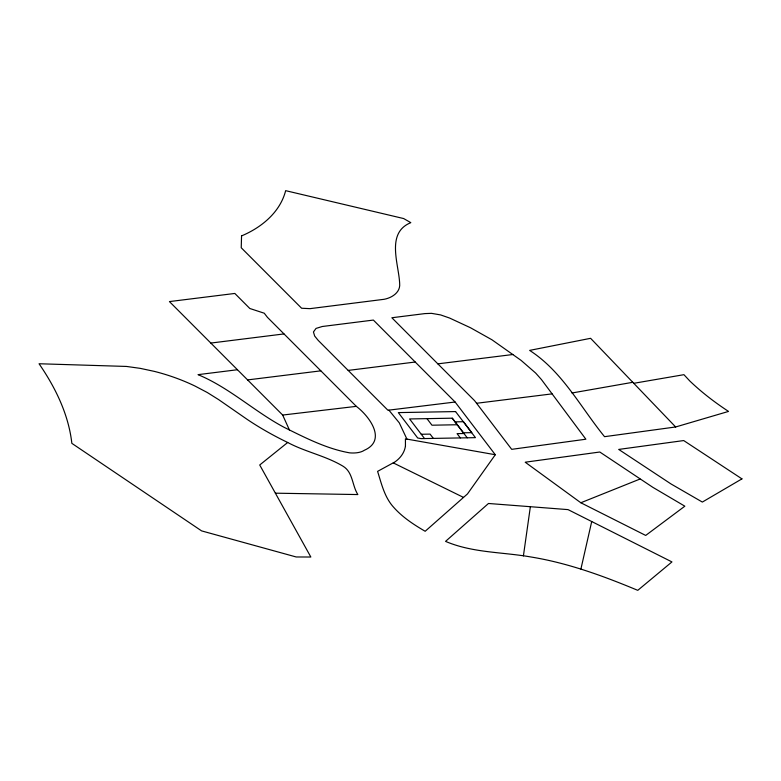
<?xml version="1.0" encoding="UTF-8"?>
<svg xmlns="http://www.w3.org/2000/svg" width="781" height="781" viewBox="0 0 781 781"><rect width="100%" height="100%" fill="white"/><g stroke="black" fill="none" stroke-linecap="round" stroke-linejoin="round"><path stroke-width="1.17" d="M405.446 446.039L405.427 438.834L495.3 454.737L467.468 493.934L425.167 531.275C413.803 524.656 402.605 517.344 393.809 507.455C384.564 497.438 381.558 483.976 377.594 471.373L394.952 461.922A89.337 43.716 18.2 0 0 405.446 446.039M523.407 555.906L530.367 506.703L568.051 509.622L671.943 561.92L637.765 590.338C603.391 575.987 568.119 563.062 531.207 557.029C502.661 551.952 472.632 552.977 445.551 541.379L488.476 503.481L530.367 506.703M580.898 569.076L591.715 521.542M287.691 442.485L259.722 464.988L310.838 557.019L296.184 556.97L201.605 530.895L71.842 443.344C68.611 414.418 55.392 387.483 39.05 363.751L126.522 366.445L140.229 368.359L154.169 371.346A105.855 51.8 18.2 0 1 194.899 385.999L207.229 392.482L218.563 399.569L247.021 419.29A192.136 94.032 18.2 0 0 287.701 442.485C305.43 451.974 325.755 455.831 342.996 466.198C353.139 472.28 351.997 485.45 357.844 494.558L275.381 493.182M580.83 502.759L645.702 535.434L684.839 506.186L652.896 487.364L599.798 452.014L525.193 462.206L580.83 502.759L640.029 479.026M675.643 426.973L590.602 338.31L529.635 350.396C562.379 371.473 580.576 407.272 604.543 436.677L675.643 426.973L728.536 411.421A211.856 103.678 18.2 0 1 689.799 380.982L683.931 374.675L633.742 383.315M571.956 392.989L632.766 382.3M348.18 370.409L415.209 362.023M210.831 343.064L283.991 333.926M237.424 369.735L198.042 374.646C229.477 387.708 254.518 411.646 284.421 427.48C305.312 437.79 326.683 448.85 349.781 452.873A26.32 12.877 18.2 0 0 364.278 450.305C387.308 440.269 369.267 416.117 356.312 406.354L267.424 317.32L264.251 313.21L249.822 308.495L234.827 293.451L169.428 301.583L282.673 415.053L289.439 430.019M247.597 379.917L320.835 370.838M437.848 363.858L474.584 400.663L511.701 449.339L585.877 439.215L541.438 379.546L535.639 373.035L521.103 360.392L491.932 339.774L470.465 327.737L449.583 318.043L440.63 314.919L431.483 313.347L424.884 313.601L391.857 317.75L437.848 363.858L513.078 354.486M476.576 403.279L552.089 393.868M455.108 402.02L387.942 410.25L318.179 340.36L314.675 336.055L313.445 331.954L316.041 328.41L322.309 326.497L373.377 320.073L455.108 402.02L495.3 454.737M282.673 415.053L356.312 406.354M467.233 437.799L452.287 418.186L409.586 418.948L424.542 438.561M455.05 421.867L463.475 421.711L471.812 432.654L463.387 432.801L452.248 418.186M457.246 424.747L431.971 425.206L426.963 418.636M421.271 434.265L430.087 434.109L433.357 438.405M463.963 433.504L457.061 433.631L460.331 437.916M393.282 462.899L463.504 497.409M388.879 410.132L399.296 422.863L406.921 439.098M241.554 235.901L241.231 247.753L301.612 308.241L310.037 308.651L384.164 299.289C391.828 297.864 400.633 292.367 399.657 283.493C398.818 263.88 385.668 232.826 410.816 222.653L403.65 218.553L285.651 190.662C280.154 212.305 261.41 227.583 241.554 235.901M741.95 478.87L702.344 502.066L670.996 483.947L618.708 449.426L683.707 440.562L741.95 478.87M455.567 411.577L398.33 412.602L417.698 438.004L421.203 438.619L475.444 437.653L455.567 411.577"/></g></svg>
